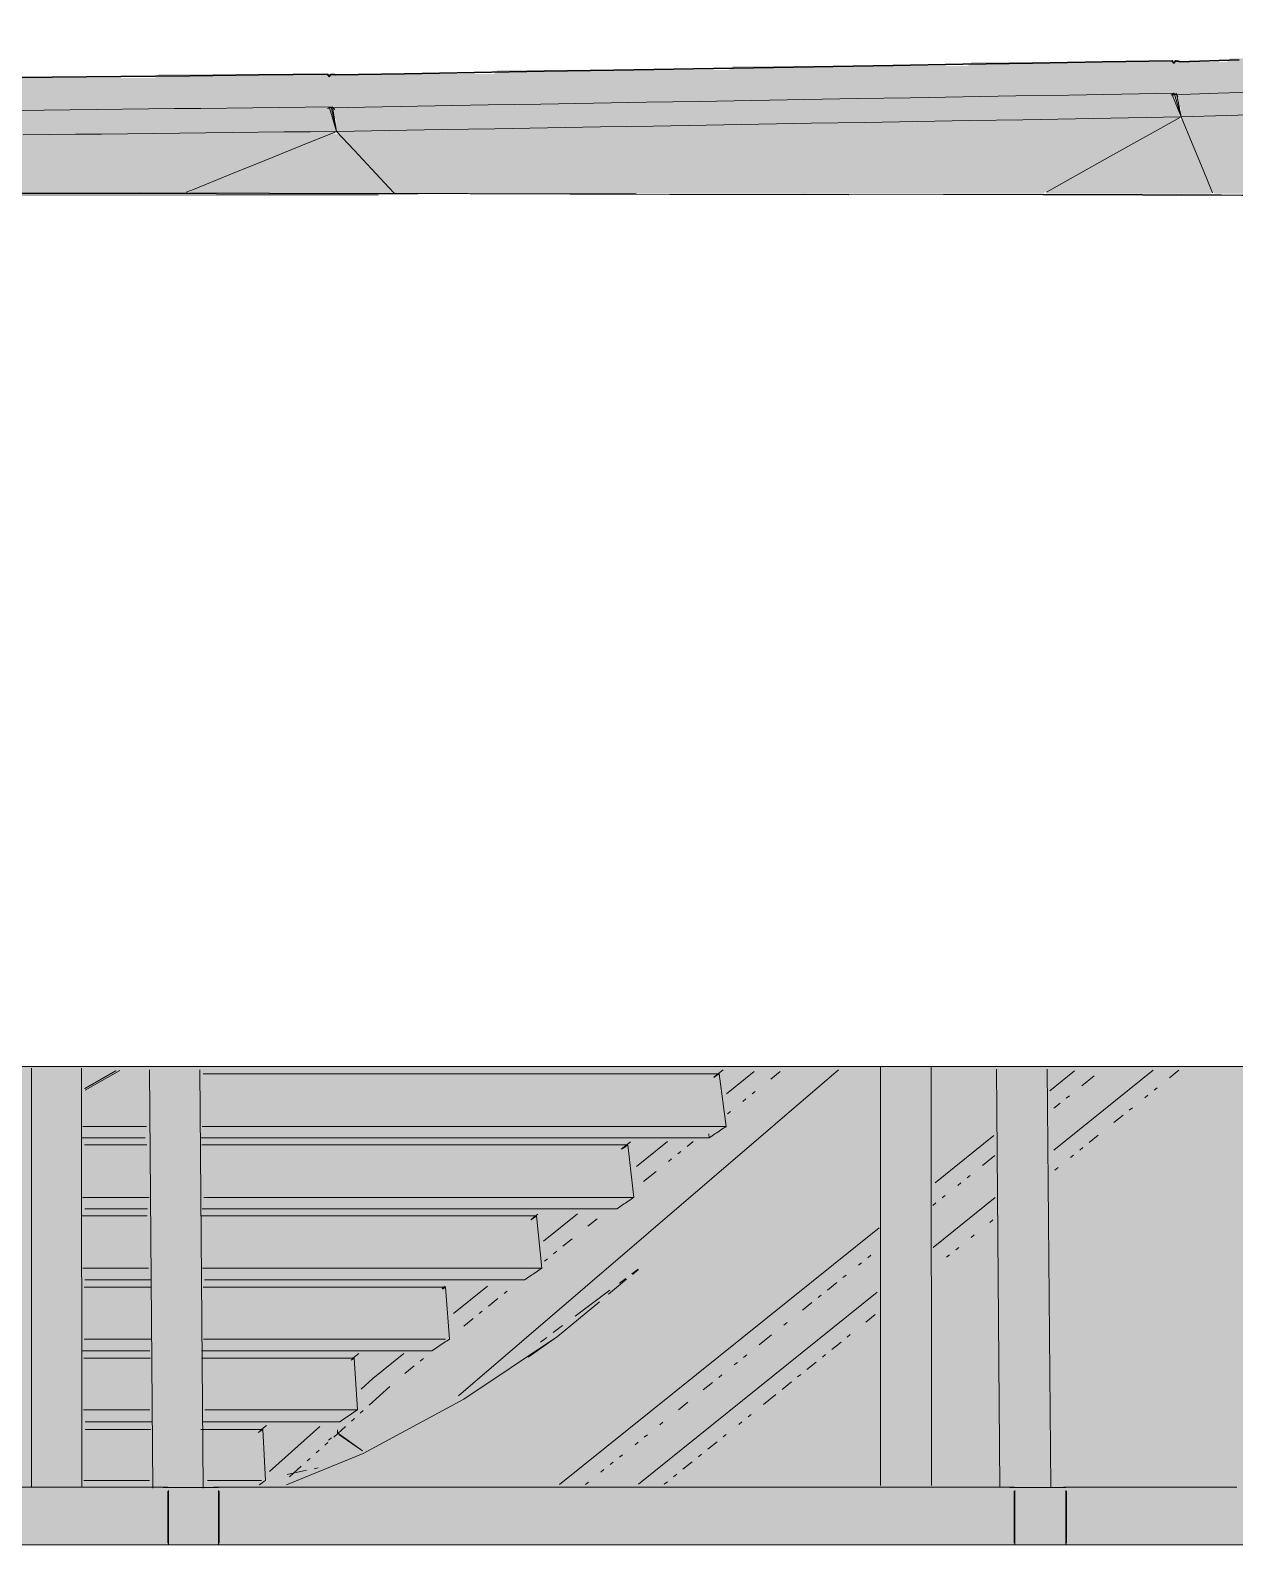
# Model space of a CAD drawing. Header units: millimetres. Extents: x 0 to 84100, y 0 to 59400.
# Drawn here: x 44477 to 47500, y 51697 to 55497 of the extents above; entities that cross this region are included whole.
import ezdxf

# ---------------------------------------------------------------- set-up
doc = ezdxf.new("R2010")
doc.units = ezdxf.units.MM
for name, color, linetype, lineweight in [('09_立面の外形', 7, 'Continuous', 30), ('10_見えがかり', 7, 'Continuous', 13), ('12_見えがかり（ガラス）', 5, 'Continuous', 9)]:
    doc.layers.add(name, color=color, linetype=linetype, lineweight=lineweight)

msp = doc.modelspace()

# ---------------------------------------------------------------- hatches: boundary and pattern name
at = {"layer": '10_見えがかり', "true_color": 0xe9dcc4}
msp.add_hatch(color=8, dxfattribs=at).paths.add_polyline_path([(49714.9, 55481.6), (49704.9, 55471.6), (49704.9, 55461.6), (49694.9, 55451.6), (49694.9, 55441.6), (49684.9, 55431.6), (49684.9, 55421.6), (49679.9, 55416.6), (49599.9, 55416.6), (49589.9, 55406.6), (49419.9, 55406.6), (49409.9, 55396.6), (49239.9, 55396.6), (49229.9, 55386.6), (48889.9, 55386.6), (48879.9, 55376.6), (48559.9, 55376.6), (48549.9, 55366.6), (48229.9, 55366.6), (48219.9, 55356.6), (47899.9, 55356.6), (47889.9, 55346.6), (47569.9, 55346.6), (47559.9, 55336.6), (46939.9, 55336.6), (46929.9, 55326.6), (46359.9, 55326.6), (46349.9, 55316.6), (45769.9, 55316.6), (45759.9, 55306.6), (44989.9, 55306.6), (44979.9, 55296.6), (44189.9, 55296.6), (44179.9, 55286.6), (41089.9, 55286.6), (41079.9, 55296.6), (33189.9, 55296.6), (33179.9, 55306.6), (29249.9, 55306.6), (29239.9, 55296.6), (29219.9, 55296.6), (29209.9, 55286.6), (29189.9, 55286.6), (29179.9, 55276.6), (29159.9, 55276.6), (29149.9, 55266.6), (29139.9, 55266.6), (29129.9, 55256.6), (29109.9, 55256.6), (29099.9, 55246.6), (29079.9, 55246.6), (29069.9, 55236.6), (29059.9, 55236.6), (29049.9, 55226.6), (29029.9, 55226.6), (29019.9, 55216.6), (28999.9, 55216.6), (28989.9, 55206.6), (28979.9, 55206.6), (28969.9, 55196.6), (28949.9, 55196.6), (28939.9, 55186.6), (28919.9, 55186.6), (28909.9, 55176.6), (28899.9, 55176.6), (28889.9, 55166.6), (28869.9, 55166.6), (28859.9, 55156.6), (28839.9, 55156.6), (28829.9, 55146.6), (28819.9, 55146.6), (28809.9, 55136.6), (28789.9, 55136.6), (28779.9, 55126.6), (28759.9, 55126.6), (28749.9, 55116.6), (28739.9, 55116.6), (28729.9, 55106.6), (28709.9, 55106.6), (28699.9, 55096.6), (28679.9, 55096.6), (28669.9, 55086.6), (28659.9, 55086.6), (28649.9, 55076.6), (28629.9, 55076.6), (28619.9, 55066.6), (28599.9, 55066.6), (28589.9, 55056.6), (28579.9, 55056.6), (28569.9, 55046.6), (28549.9, 55046.6), (28539.9, 55036.6), (28519.9, 55036.6), (28509.9, 55026.6), (28499.9, 55026.6), (28489.9, 55016.6), (28469.9, 55016.6), (28459.9, 55006.6), (28439.9, 55006.6), (28429.9, 54996.6), (28409.9, 54996.6), (28399.9, 54986.6), (28389.9, 54986.6), (28379.9, 54976.6), (28359.9, 54976.6), (28349.9, 54966.6), (28329.9, 54966.6), (28319.9, 54956.6), (28309.9, 54956.6), (28299.9, 54946.6), (28279.9, 54946.6), (28269.9, 54936.6), (28249.9, 54936.6), (28239.9, 54926.6), (28229.9, 54926.6), (28219.9, 54916.6), (28199.9, 54916.6), (28189.9, 54906.6), (28169.9, 54906.6), (28159.9, 54896.6), (28149.9, 54896.6), (28139.9, 54886.6), (28119.9, 54886.6), (28109.9, 54876.6), (28089.9, 54876.6), (28079.9, 54866.6), (28069.9, 54866.6), (28059.9, 54856.6), (28039.9, 54856.6), (28029.9, 54846.6), (28009.9, 54846.6), (27999.9, 54836.6), (27989.9, 54836.6), (27979.9, 54826.6), (27959.9, 54826.6), (27949.9, 54816.6), (27929.9, 54816.6), (27919.9, 54806.6), (27909.9, 54806.6), (27899.9, 54796.6), (27879.9, 54796.6), (27869.9, 54786.6), (27849.9, 54786.6), (27839.9, 54776.6), (27829.9, 54776.6), (27819.9, 54766.6), (27799.9, 54766.6), (27789.9, 54756.6), (27769.9, 54756.6), (27759.9, 54746.6), (27749.9, 54746.6), (27739.9, 54736.6), (27719.9, 54736.6), (27709.9, 54726.6), (27694.9, 54726.6), (27694.9, 54731.6), (27684.9, 54741.6), (27724.9, 54781.6), (27724.9, 54791.6), (27769.9, 54836.6), (27819.9, 54836.6), (27849.9, 54866.6), (27909.9, 54866.6), (27914.9, 54871.6), (27914.9, 54881.6), (27929.9, 54896.6), (27989.9, 54896.6), (28019.9, 54926.6), (28069.9, 54926.6), (28099.9, 54956.6), (28149.9, 54956.6), (28179.9, 54986.6), (28229.9, 54986.6), (28259.9, 55016.6), (28309.9, 55016.6), (28339.9, 55046.6), (28399.9, 55046.6), (28404.9, 55051.6), (28404.9, 55061.6), (28429.9, 55086.6), (28439.9, 55076.6), (28479.9, 55076.6), (28504.9, 55101.6), (28504.9, 55111.6), (28509.9, 55116.6), (28569.9, 55116.6), (28599.9, 55146.6), (28649.9, 55146.6), (28679.9, 55176.6), (28729.9, 55176.6), (28759.9, 55206.6), (28809.9, 55206.6), (28839.9, 55236.6), (28899.9, 55236.6), (28904.9, 55241.6), (28904.9, 55251.6), (28919.9, 55266.6), (28979.9, 55266.6), (28994.9, 55281.6), (28994.9, 55291.6), (28999.9, 55296.6), (29059.9, 55296.6), (29089.9, 55326.6), (29139.9, 55326.6), (29169.9, 55356.6), (29219.9, 55356.6), (29249.9, 55386.6), (35099.9, 55386.6), (35109.9, 55376.6), (44789.9, 55376.6), (44799.9, 55386.6), (45639.9, 55386.6), (45649.9, 55396.6), (46229.9, 55396.6), (46239.9, 55406.6), (46829.9, 55406.6), (46839.9, 55416.6), (47479.9, 55416.6), (47489.9, 55426.6), (47819.9, 55426.6), (47829.9, 55436.6), (48149.9, 55436.6), (48159.9, 55446.6), (48479.9, 55446.6), (48489.9, 55456.6), (48819.9, 55456.6), (48829.9, 55466.6), (49149.9, 55466.6), (49159.9, 55476.6), (49369.9, 55476.6), (49379.9, 55486.6), (49549.9, 55486.6), (49559.9, 55496.6), (49709.9, 55496.6), (49714.9, 55491.6)])
at = {"layer": '12_見えがかり（ガラス）', "true_color": 0xdce9f2}
for points in [[(49179.9, 55386.6), (49184.9, 55381.6), (49184.9, 55371.6), (49194.9, 55361.6), (49194.9, 55351.6), (49204.9, 55341.6), (49159.9, 55296.6), (49149.9, 55296.6), (49109.9, 55256.6), (49099.9, 55256.6), (49059.9, 55216.6), (49049.9, 55216.6), (49009.9, 55176.6), (48999.9, 55176.6), (48959.9, 55136.6), (48949.9, 55136.6), (48909.9, 55096.6), (48899.9, 55096.6), (48879.9, 55076.6), (47999.9, 55076.6), (47989.9, 55086.6), (47449.9, 55086.6), (47434.9, 55101.6), (47434.9, 55121.6), (47424.9, 55131.6), (47424.9, 55141.6), (47414.9, 55151.6), (47414.9, 55171.6), (47404.9, 55181.6), (47404.9, 55191.6), (47394.9, 55201.6), (47394.9, 55211.6), (47384.9, 55221.6), (47384.9, 55241.6), (47374.9, 55251.6), (47374.9, 55261.6), (47364.9, 55271.6), (47364.9, 55301.6), (47354.9, 55311.6), (47354.9, 55331.6), (47359.9, 55336.6), (47559.9, 55336.6), (47569.9, 55346.6), (47889.9, 55346.6), (47899.9, 55356.6), (48219.9, 55356.6), (48229.9, 55366.6), (48549.9, 55366.6), (48559.9, 55376.6), (48879.9, 55376.6), (48889.9, 55386.6)], [(47349.9, 55336.6), (47354.9, 55331.6), (47354.9, 55301.6), (47364.9, 55291.6), (47364.9, 55281.6), (47349.9, 55266.6), (47339.9, 55266.6), (47329.9, 55256.6), (47319.9, 55256.6), (47309.9, 55246.6), (47299.9, 55246.6), (47279.9, 55226.6), (47269.9, 55226.6), (47259.9, 55216.6), (47249.9, 55216.6), (47239.9, 55206.6), (47229.9, 55206.6), (47219.9, 55196.6), (47209.9, 55196.6), (47189.9, 55176.6), (47179.9, 55176.6), (47169.9, 55166.6), (47159.9, 55166.6), (47149.9, 55156.6), (47139.9, 55156.6), (47129.9, 55146.6), (47119.9, 55146.6), (47099.9, 55126.6), (47089.9, 55126.6), (47079.9, 55116.6), (47069.9, 55116.6), (47059.9, 55106.6), (47049.9, 55106.6), (47039.9, 55096.6), (47029.9, 55096.6), (47019.9, 55086.6), (45389.9, 55086.6), (45344.9, 55131.6), (45344.9, 55141.6), (45244.9, 55241.6), (45244.9, 55271.6), (45234.9, 55281.6), (45234.9, 55301.6), (45239.9, 55306.6), (45759.9, 55306.6), (45769.9, 55316.6), (46349.9, 55316.6), (46359.9, 55326.6), (46929.9, 55326.6), (46939.9, 55336.6)], [(45229.9, 55306.6), (45234.9, 55301.6), (45234.9, 55271.6), (45244.9, 55261.6), (45244.9, 55241.6), (45239.9, 55236.6), (45219.9, 55236.6), (45209.9, 55226.6), (45199.9, 55226.6), (45189.9, 55216.6), (45169.9, 55216.6), (45159.9, 55206.6), (45149.9, 55206.6), (45139.9, 55196.6), (45119.9, 55196.6), (45109.9, 55186.6), (45099.9, 55186.6), (45089.9, 55176.6), (45069.9, 55176.6), (45059.9, 55166.6), (45049.9, 55166.6), (45039.9, 55156.6), (45019.9, 55156.6), (45009.9, 55146.6), (44999.9, 55146.6), (44989.9, 55136.6), (44979.9, 55136.6), (44969.9, 55126.6), (44949.9, 55126.6), (44939.9, 55116.6), (44929.9, 55116.6), (44919.9, 55106.6), (44899.9, 55106.6), (44889.9, 55096.6), (44879.9, 55096.6), (44869.9, 55086.6), (44109.9, 55086.6), (44104.9, 55091.6), (44104.9, 55101.6), (44124.9, 55121.6), (44124.9, 55131.6), (44144.9, 55151.6), (44144.9, 55161.6), (44164.9, 55181.6), (44164.9, 55191.6), (44194.9, 55221.6), (44194.9, 55271.6), (44184.9, 55281.6), (44184.9, 55291.6), (44189.9, 55296.6), (44979.9, 55296.6), (44989.9, 55306.6)], [(47359.9, 55276.6), (47374.9, 55261.6), (47374.9, 55251.6), (47384.9, 55241.6), (47384.9, 55221.6), (47394.9, 55211.6), (47394.9, 55201.6), (47404.9, 55191.6), (47404.9, 55181.6), (47414.9, 55171.6), (47414.9, 55151.6), (47424.9, 55141.6), (47424.9, 55131.6), (47434.9, 55121.6), (47434.9, 55101.6), (47444.9, 55091.6), (47439.9, 55086.6), (47029.9, 55086.6), (47024.9, 55091.6), (47029.9, 55096.6), (47039.9, 55096.6), (47049.9, 55106.6), (47059.9, 55106.6), (47069.9, 55116.6), (47079.9, 55116.6), (47089.9, 55126.6), (47099.9, 55126.6), (47119.9, 55146.6), (47129.9, 55146.6), (47139.9, 55156.6), (47149.9, 55156.6), (47159.9, 55166.6), (47169.9, 55166.6), (47179.9, 55176.6), (47189.9, 55176.6), (47209.9, 55196.6), (47219.9, 55196.6), (47229.9, 55206.6), (47239.9, 55206.6), (47249.9, 55216.6), (47259.9, 55216.6), (47269.9, 55226.6), (47279.9, 55226.6), (47299.9, 55246.6), (47309.9, 55246.6), (47319.9, 55256.6), (47329.9, 55256.6), (47339.9, 55266.6), (47349.9, 55266.6)], [(45249.9, 55236.6), (45344.9, 55141.6), (45344.9, 55131.6), (45384.9, 55091.6), (45379.9, 55086.6), (44879.9, 55086.6), (44874.9, 55091.6), (44879.9, 55096.6), (44889.9, 55096.6), (44899.9, 55106.6), (44919.9, 55106.6), (44929.9, 55116.6), (44939.9, 55116.6), (44949.9, 55126.6), (44969.9, 55126.6), (44979.9, 55136.6), (44989.9, 55136.6), (44999.9, 55146.6), (45009.9, 55146.6), (45019.9, 55156.6), (45039.9, 55156.6), (45049.9, 55166.6), (45059.9, 55166.6), (45069.9, 55176.6), (45089.9, 55176.6), (45099.9, 55186.6), (45109.9, 55186.6), (45119.9, 55196.6), (45139.9, 55196.6), (45149.9, 55206.6), (45159.9, 55206.6), (45169.9, 55216.6), (45189.9, 55216.6), (45199.9, 55226.6), (45209.9, 55226.6), (45219.9, 55236.6)], [(49049.9, 52896.6), (49054.9, 52891.6), (49054.9, 51701.6), (49049.9, 51696.6), (29329.9, 51696.6), (29324.9, 51701.6), (29324.9, 52891.6), (29329.9, 52896.6)]]:
    msp.add_hatch(color=8, dxfattribs=at).paths.add_polyline_path(points)

# ---------------------------------------------------------------- linework, layer by layer
at = {"layer": '09_立面の外形'}
msp.add_lwpolyline([(44445, 55377.7), (44531.5, 55378.7), (44617.9, 55379.6), (44704.4, 55380.6), (44790.8, 55381.5), (44877.3, 55382.5), (45050.2, 55384.4), (45136.7, 55385.3), (45223.1, 55386.3), (45226.5, 55380.9), (45230.8, 55386.1), (45231.8, 55386), (45232.7, 55385.9), (45234.6, 55385.8), (45235.6, 55385.7), (45236.6, 55385.6), (45237.5, 55385.6), (45238.5, 55385.5), (45239.4, 55385.4), (45240.4, 55385.3), (45241.3, 55385.3), (45242.3, 55385.2), (45242.6, 55384.7), (45416.3, 55387.7), (45591.5, 55390.6), (45766.6, 55393.6), (45941.8, 55396.5), (46292.1, 55402.5), (46642.4, 55408.4), (46817.5, 55411.4), (46992.7, 55414.3), (47167.8, 55417.3), (47343, 55420.2), (47347.2, 55414.2), (47351.3, 55419.9), (47352.1, 55419.8), (47352.8, 55419.7), (47353.6, 55419.5), (47354.4, 55419.4), (47357.6, 55419), (47358.4, 55418.9), (47359.1, 55418.8), (47359.9, 55418.6), (47360.7, 55418.5), (47361.2, 55417.8), (47510.7, 55422.2)], dxfattribs=at)
at = {"layer": '10_見えがかり'}
for points in [[(44445, 55377.7), (44531.5, 55378.7), (44617.9, 55379.6), (44704.4, 55380.6), (44790.8, 55381.5), (44877.3, 55382.5), (45050.2, 55384.4), (45136.7, 55385.3), (45223.1, 55386.3), (45226.5, 55380.9), (45230.8, 55386.1), (45231.8, 55386), (45232.7, 55385.9), (45234.6, 55385.8), (45235.6, 55385.7), (45236.6, 55385.6), (45237.5, 55385.6), (45238.5, 55385.5), (45239.4, 55385.4), (45240.4, 55385.3), (45241.3, 55385.3), (45242.3, 55385.2), (45242.6, 55384.7), (45416.3, 55387.7), (45591.5, 55390.6), (45766.6, 55393.6), (45941.8, 55396.5), (46292.1, 55402.5), (46642.4, 55408.4), (46817.5, 55411.4), (46992.7, 55414.3), (47167.8, 55417.3), (47343, 55420.2), (47347.2, 55414.2), (47351.3, 55419.9), (47352.1, 55419.8), (47352.8, 55419.7), (47353.6, 55419.5), (47354.4, 55419.4), (47357.6, 55419), (47358.4, 55418.9), (47359.1, 55418.8), (47359.9, 55418.6), (47360.7, 55418.5), (47361.2, 55417.8), (47510.7, 55422.2)], [(41733.1, 55085.5), (45350.1, 55082.8)], [(43429.2, 55088.8), (45448.5, 55085.6)], [(44398, 55088.2), (44752, 55088.6)], [(44752, 55088.6), (45077.2, 55087.7)], [(45997.2, 55085.9), (45077.2, 55087.7)], [(45077.2, 55087.7), (45575.8, 55086.8)], [(45077.2, 55087.7), (46082, 55084.8)], [(45575.8, 55086.8), (46082, 55084.8)], [(46082, 55084.8), (46420.7, 55085.2)], [(46531.2, 55084.1), (46082, 55084.8)], [(46420.7, 55085.2), (46769.3, 55084.5)], [(46769.3, 55084.5), (47266.4, 55085.2)], [(47089, 55083.8), (46769.3, 55084.5)], [(46769.3, 55084.5), (47767.3, 55081.5)], [(47266.4, 55085.2), (47767.3, 55081.5)], [(44752, 52896.6), (44398, 52896.6)], [(44752, 52896.6), (45077.2, 52896.6)], [(45575.8, 52896.6), (45077.2, 52896.6)], [(45575.8, 52896.6), (46082, 52896.6)], [(46082, 52896.6), (46420.7, 52896.6)], [(46420.7, 52896.6), (46769.3, 52896.6)], [(46769.3, 52896.6), (47266.4, 52896.6)], [(47266.4, 52896.6), (47767.3, 52896.6)], [(44479.8, 51842.8), (44479.7, 52892.1)], [(44605.8, 51842.8), (44605.6, 52892.1)], [(44690.9, 52885.4), (44612.7, 52841.1)], [(44692.3, 52885.4), (44614.1, 52841.1)], [(44701.2, 52886.5), (44614.3, 52837.2)], [(44776, 52888), (44784.4, 51838.8)], [(44902, 52888), (44910.4, 51838.8)], [(44950.5, 52878.4), (44910.6, 52878.4)], [(45159.8, 52878.4), (44950.5, 52878.4)], [(45369.1, 52878.4), (45159.8, 52878.4)], [(45578.4, 52878.4), (45369.1, 52878.4)], [(45551.3, 52070.5), (46505.4, 52887.9)], [(45787.6, 52878.4), (45578.4, 52878.4)], [(45996.9, 52878.4), (45787.6, 52878.4)], [(46206.2, 52878.4), (45996.9, 52878.4)], [(46192.1, 52869), (46195.6, 52871.3)], [(46192.2, 52869.9), (46215.5, 52888)], [(46195.6, 52871.3), (46199.2, 52873.7)], [(46199.2, 52873.7), (46202.7, 52876)], [(46202.7, 52876), (46206.2, 52878.4)], [(46206.2, 52878.4), (46223.4, 52746.1)], [(46294, 52883.8), (46224, 52827.5)], [(46358.7, 52883.8), (46335.4, 52865.1)], [(46610.7, 51845.2), (46610.5, 52894.6)], [(46738.5, 51845.2), (46738.3, 52894.6)], [(46910.2, 51841.1), (46901.7, 52889.6)], [(47038, 51841.1), (47029.5, 52889.6)], [(47098.1, 52885.9), (47035.8, 52835.8)], [(47295.1, 52887), (47046.1, 52686.7)], [(47147.2, 52873.4), (47116.1, 52848.3)], [(47359.8, 52887), (47336.5, 52868.2)], [(46296.4, 52833.7), (46288.7, 52827.5)], [(47084.9, 52823.3), (47077.1, 52817.1)], [(47282, 52824.4), (47274.2, 52818.1)], [(47305.4, 52843.2), (47297.6, 52836.9)], [(46234.2, 52783.7), (46226.4, 52777.4)], [(46273.1, 52815), (46265.3, 52808.7)], [(47061.6, 52804.5), (47046, 52792)], [(47243.1, 52793.1), (47235.3, 52786.9)], [(44758.4, 52746.1), (44608.9, 52746.1)], [(44768.4, 52746.1), (44758.4, 52746.1)], [(44967.7, 52746.1), (44907.9, 52746.1)], [(45177, 52746.1), (44967.7, 52746.1)], [(45386.3, 52746.1), (45177, 52746.1)], [(45595.6, 52746.1), (45386.3, 52746.1)], [(45804.8, 52746.1), (45595.6, 52746.1)], [(46014.1, 52746.1), (45804.8, 52746.1)], [(46223.4, 52746.1), (46014.1, 52746.1)], [(46219.9, 52743.7), (46223.4, 52746.1)], [(47219.8, 52774.3), (47196.4, 52755.6)], [(44605.8, 52717.8), (44715.5, 52717.8)], [(44715.5, 52717.8), (44765.3, 52717.8)], [(44904.9, 52717.8), (44924.9, 52717.8)], [(44924.9, 52717.8), (45134.2, 52717.8)], [(45134.2, 52717.8), (45343.6, 52717.8)], [(45343.6, 52717.8), (45553, 52717.8)], [(45553, 52717.8), (45762.3, 52717.8)], [(45762.3, 52717.8), (45971.7, 52717.8)], [(45959.8, 52689), (45983.1, 52707.1)], [(45971.7, 52717.8), (46181.1, 52717.8)], [(46076, 52708.5), (45998.2, 52645.9)], [(46140.7, 52708.5), (46125.2, 52696)], [(46179.9, 52727.3), (46181.1, 52717.8)], [(46181.1, 52717.8), (46184.6, 52720.2)], [(46184.6, 52720.2), (46188.1, 52722.5)], [(46188.1, 52722.5), (46191.7, 52724.9)], [(46191.7, 52724.9), (46195.2, 52727.2)], [(46195.2, 52727.2), (46198.7, 52729.6)], [(46198.7, 52729.6), (46202.3, 52731.9)], [(46202.3, 52731.9), (46205.8, 52734.3)], [(46205.8, 52734.3), (46209.3, 52736.7)], [(46209.3, 52736.7), (46212.8, 52739)], [(46212.8, 52739), (46216.4, 52741.4)], [(46216.4, 52741.4), (46219.9, 52743.7)], [(46895.6, 52723.2), (46747.6, 52604.4)], [(47157.5, 52724.3), (47134.2, 52705.5)], [(44681.3, 52699.9), (44612.6, 52699.9)], [(44769.6, 52699.9), (44681.3, 52699.9)], [(45113.2, 52699.9), (44907.1, 52699.9)], [(45329.1, 52699.9), (45113.2, 52699.9)], [(45545.1, 52699.9), (45329.1, 52699.9)], [(45761, 52699.9), (45545.1, 52699.9)], [(45976.9, 52699.9), (45761, 52699.9)], [(45962.7, 52690.3), (45966.3, 52692.7)], [(45966.3, 52692.7), (45969.8, 52695.1)], [(45969.8, 52695.1), (45973.4, 52697.5)], [(45973.4, 52697.5), (45976.9, 52699.9)], [(45976.9, 52699.9), (45991.9, 52568.2)], [(46109.6, 52683.5), (46101.8, 52677.2)], [(46898, 52673.2), (46866.9, 52648.2)], [(47095.3, 52674.2), (47087.5, 52668)], [(47118.6, 52693), (47110.8, 52686.7)], [(46047.3, 52633.4), (46016.2, 52608.3)], [(46086.2, 52664.7), (46078.5, 52658.4)], [(47056.4, 52642.9), (47048.6, 52636.7)], [(46812.3, 52604.4), (46804.5, 52598.1)], [(46835.7, 52623.1), (46827.9, 52616.9)], [(44696.3, 52568.2), (44607.9, 52568.2)], [(44774.8, 52568.2), (44696.3, 52568.2)], [(45128.1, 52568.2), (44912.2, 52568.2)], [(45344.1, 52568.2), (45128.1, 52568.2)], [(45560, 52568.2), (45344.1, 52568.2)], [(45776, 52568.2), (45560, 52568.2)], [(45991.9, 52568.2), (45776, 52568.2)], [(45970.6, 52553.9), (45974.2, 52556.3)], [(45974.2, 52556.3), (45977.7, 52558.7)], [(45977.7, 52558.7), (45981.3, 52561)], [(45981.3, 52561), (45984.8, 52563.4)], [(45984.8, 52563.4), (45988.4, 52565.8)], [(45988.4, 52565.8), (45991.9, 52568.2)], [(46750, 52554.3), (46742.2, 52548.1)], [(46898.3, 52567.9), (46742.7, 52442.7)], [(46773.4, 52573.1), (46765.6, 52566.8)], [(44634.8, 52521.4), (44605.7, 52521.4)], [(44613.6, 52539.5), (44652.9, 52539.5)], [(44770.3, 52521.4), (44634.8, 52521.4)], [(44652.9, 52539.5), (44770.8, 52539.5)], [(45080, 52521.4), (44905.8, 52521.4)], [(44908.3, 52539.5), (45085.1, 52539.5)], [(45302.5, 52521.4), (45080, 52521.4)], [(45085.1, 52539.5), (45301.1, 52539.5)], [(45301.1, 52539.5), (45517.2, 52539.5)], [(45525.1, 52521.4), (45302.5, 52521.4)], [(45517.2, 52539.5), (45733.3, 52539.5)], [(45747.7, 52521.4), (45525.1, 52521.4)], [(45733.3, 52539.5), (45949.3, 52539.5)], [(45735.2, 52514.1), (45750.7, 52526.2)], [(45737, 52514.1), (45740.6, 52516.5)], [(45740.6, 52516.5), (45744.1, 52519)], [(45744.1, 52519), (45747.7, 52521.4)], [(45747.7, 52521.4), (45760.5, 52390.4)], [(45850.3, 52526.9), (45764.6, 52458)], [(45949.3, 52539.5), (45952.9, 52541.9)], [(45952.9, 52541.9), (45956.4, 52544.3)], [(45956.4, 52544.3), (45960, 52546.7)], [(45960, 52546.7), (45963.5, 52549.1)], [(45963.5, 52549.1), (45967.1, 52551.5)], [(45967.1, 52551.5), (45970.6, 52553.9)], [(45733.4, 52511.7), (45737, 52514.1)], [(46607.5, 52491.8), (45805.3, 51847.5)], [(45899.4, 52514.4), (45876, 52495.6)], [(46893, 52511.6), (46885.2, 52505.3)], [(45837.1, 52464.3), (45813.8, 52445.5)], [(46807.4, 52442.7), (46799.6, 52436.5)], [(46846.3, 52474), (46838.5, 52467.8)], [(45774.8, 52414.2), (45767, 52408)], [(45798.2, 52433), (45790.4, 52426.7)], [(46563.1, 52404.2), (46555.3, 52397.9)], [(46586.5, 52423), (46578.7, 52416.7)], [(46784, 52424), (46776.2, 52417.7)], [(44647.5, 52390.4), (44608.8, 52390.4)], [(44773.4, 52390.4), (44647.5, 52390.4)], [(45092.7, 52390.4), (44908.8, 52390.4)], [(45315.3, 52390.4), (45092.7, 52390.4)], [(45537.9, 52390.4), (45315.3, 52390.4)], [(45760.5, 52390.4), (45537.9, 52390.4)], [(45721.2, 52363.6), (45724.8, 52366.1)], [(45724.8, 52366.1), (45728.3, 52368.5)], [(45728.3, 52368.5), (45731.9, 52371)], [(45731.9, 52371), (45735.5, 52373.4)], [(45735.5, 52373.4), (45739, 52375.8)], [(45739, 52375.8), (45742.6, 52378.3)], [(45742.6, 52378.3), (45746.2, 52380.7)], [(45746.2, 52380.7), (45749.8, 52383.1)], [(45749.8, 52383.1), (45753.3, 52385.6)], [(45753.3, 52385.6), (45756.9, 52388)], [(45756.9, 52388), (45760.5, 52390.4)], [(45955.3, 52352.7), (45971.2, 52364.5)], [(45987, 52376.3), (46002.9, 52388.1)], [(45988.5, 52374.9), (46003.6, 52387.4)], [(46524.2, 52372.9), (46516.4, 52366.7)], [(44781, 52342.9), (44611.6, 52342.9)], [(44613.5, 52361.2), (44778.2, 52361.2)], [(45060.1, 52342.9), (44910.6, 52342.9)], [(44913.8, 52361.2), (45049.3, 52361.2)], [(45049.3, 52361.2), (45272.1, 52361.2)], [(45289.3, 52342.9), (45060.1, 52342.9)], [(45272.1, 52361.2), (45494.9, 52361.2)], [(45518.6, 52342.9), (45289.3, 52342.9)], [(45494.9, 52361.2), (45717.6, 52361.2)], [(45510.7, 52339.3), (45518.4, 52345.3)], [(45511.2, 52338), (45514.9, 52340.5)], [(45514.9, 52340.5), (45518.6, 52342.9)], [(45518.6, 52342.9), (45529.1, 52212.7)], [(45624.5, 52345.3), (45538.9, 52276.5)], [(45673.6, 52332.8), (45665.8, 52326.6)], [(45717.6, 52361.2), (45721.2, 52363.6)], [(45844.4, 52270.1), (45931.5, 52335)], [(45928.2, 52325), (45973.4, 52362.5)], [(46602.6, 52330.1), (46003.4, 51848.4)], [(46500.8, 52354.1), (46477.4, 52335.4)], [(45650.3, 52314), (45626.9, 52295.2)], [(45799.9, 52218.8), (45905.5, 52306.2)], [(46438.5, 52304.1), (46415.1, 52285.3)], [(46461.9, 52322.9), (46454.1, 52316.6)], [(45588, 52263.9), (45564.6, 52245.2)], [(45611.3, 52282.7), (45603.6, 52276.5)], [(46376.2, 52254.1), (46368.4, 52247.8)], [(46597.3, 52273.8), (46573.9, 52255)], [(44781.6, 52212.7), (44612.2, 52212.7)], [(45070.7, 52212.7), (44911.2, 52212.7)], [(45299.9, 52212.7), (45070.7, 52212.7)], [(45519.2, 52212.7), (45299.9, 52212.7)], [(45525.4, 52210.2), (45529.1, 52212.7)], [(45564.6, 52061.4), (45799.9, 52218.8)], [(45799.9, 52218.8), (45726.6, 52167.4)], [(45757.2, 52205.1), (45773, 52216.9)], [(45788.9, 52228.8), (45812.7, 52246.5)], [(46337.3, 52222.8), (46306.1, 52197.8)], [(46535, 52223.8), (46527.2, 52217.5)], [(44607.4, 52182.9), (44776.9, 52182.9)], [(44906.6, 52182.9), (45026.2, 52182.9)], [(45026.2, 52182.9), (45255.6, 52182.9)], [(45255.6, 52182.9), (45484.9, 52182.9)], [(45286.1, 52164.4), (45301.6, 52176.5)], [(45414.3, 52176.3), (45336.5, 52113.7)], [(45484.9, 52182.9), (45488.6, 52185.4)], [(45488.6, 52185.4), (45492.3, 52187.9)], [(45492.3, 52187.9), (45496, 52190.4)], [(45496, 52190.4), (45499.7, 52192.9)], [(45499.7, 52192.9), (45503.4, 52195.3)], [(45503.4, 52195.3), (45507, 52197.8)], [(45507, 52197.8), (45510.7, 52200.3)], [(45510.7, 52200.3), (45514.4, 52202.8)], [(45514.4, 52202.8), (45518.1, 52205.3)], [(45518.1, 52205.3), (45521.8, 52207.7)], [(45521.8, 52207.7), (45525.4, 52210.2)], [(46511.7, 52205), (46488.3, 52186.2)], [(44778.4, 52164.5), (44611.3, 52164.5)], [(45053.6, 52164.5), (44906.1, 52164.5)], [(45289.4, 52164.5), (45053.6, 52164.5)], [(45282, 52159.4), (45285.7, 52161.9)], [(45285.7, 52161.9), (45289.4, 52164.5)], [(45289.4, 52164.5), (45297.9, 52035)], [(45440.1, 52145), (45416.7, 52126.2)], [(45463.4, 52163.7), (45455.6, 52157.5)], [(46251.6, 52154), (46243.8, 52147.7)], [(46274.9, 52172.7), (46267.2, 52166.5)], [(46449.4, 52154.9), (46426.1, 52136.2)], [(46472.8, 52173.7), (46465, 52167.4)], [(45306.9, 52086.9), (45336.5, 52113.7)], [(46189.3, 52103.9), (46165.9, 52085.2)], [(46212.6, 52122.7), (46204.9, 52116.4)], [(46387.2, 52104.9), (46363.8, 52086.1)], [(46410.5, 52123.6), (46402.7, 52117.4)], [(45312.4, 51925.5), (45564.6, 52061.4)], [(45327.2, 52046.9), (45379, 52093.6)], [(46348.3, 52073.6), (46317.1, 52048.6)], [(44777, 52035), (44609.9, 52035)], [(45062, 52035), (44914.6, 52035)], [(45297.9, 52035), (45062, 52035)], [(45275.6, 52019.9), (45279.3, 52022.4)], [(45279.3, 52022.4), (45283, 52024.9)], [(45283, 52024.9), (45286.7, 52027.4)], [(45286.7, 52027.4), (45290.4, 52030)], [(45290.4, 52030), (45294.2, 52032.5)], [(45294.2, 52032.5), (45297.9, 52035)], [(45305, 52026.9), (45312.4, 52033.5)], [(46127, 52053.9), (46103.6, 52035.1)], [(46286, 52023.5), (46278.2, 52017.3)], [(44614.1, 52004.7), (44781.2, 52004.7)], [(44779.1, 51986), (44614.2, 51986)], [(45060.4, 51986), (44905.2, 51986)], [(44909.1, 52004.7), (45017.3, 52004.7)], [(45017.3, 52004.7), (45253.3, 52004.7)], [(45053.9, 51983.5), (45069.4, 51995.6)], [(45056.5, 51983.4), (45060.4, 51986)], [(45060.4, 51986), (45066.7, 51857.3)], [(45077.5, 51879.9), (45203.3, 51993.5)], [(45238.4, 51966.8), (45268, 51993.5)], [(45247.6, 51977.2), (45247.6, 51985.2)], [(45247.6, 51985.2), (45247.6, 51977.2)], [(45253.3, 52004.7), (45257, 52007.2)], [(45257, 52007.2), (45260.7, 52009.8)], [(45260.7, 52009.8), (45264.5, 52012.3)], [(45264.5, 52012.3), (45268.2, 52014.8)], [(45268.2, 52014.8), (45271.9, 52017.3)], [(45271.9, 52017.3), (45275.6, 52019.9)], [(45282.8, 52006.8), (45290.2, 52013.5)], [(46064.7, 52003.8), (46056.9, 51997.6)], [(46262.7, 52004.8), (46254.9, 51998.5)], [(45048.9, 51978.3), (45052.7, 51980.9)], [(45052.7, 51980.9), (45056.5, 51983.4)], [(45216.2, 51946.7), (45223.6, 51953.4)], [(45224.9, 51958.5), (45232.5, 51964.7)], [(45247.6, 51977.2), (45310.3, 51932.1)], [(45251.4, 51973.1), (45308, 51934.1)], [(46002.4, 51953.8), (45994.6, 51947.5)], [(46025.7, 51972.6), (46017.9, 51966.3)], [(46200.4, 51954.7), (46177.1, 51935.9)], [(46223.8, 51973.5), (46216, 51967.2)], [(45119.4, 51847.2), (45312.4, 51925.5)], [(45171.8, 51906.7), (45179.2, 51913.3)], [(45194, 51926.7), (45201.4, 51933.4)], [(45963.4, 51922.5), (45955.6, 51916.3)], [(46161.5, 51923.4), (46153.7, 51917.2)], [(45121.2, 51873.1), (45170, 51883.2)], [(45127.4, 51866.6), (45157, 51893.3)], [(45189.5, 51887.3), (45199.3, 51889.3)], [(45916.7, 51885), (45908.9, 51878.7)], [(45940.1, 51903.8), (45932.3, 51897.5)], [(46099.3, 51873.4), (46091.5, 51867.1)], [(46138.2, 51904.7), (46114.8, 51885.9)], [(44330.7, 51840.6), (44494.5, 51840.6)], [(44494.5, 51840.6), (44658.4, 51840.6)], [(44775.7, 51857.3), (44610.8, 51857.3)], [(44658.4, 51840.6), (44822.2, 51840.6)], [(44815.1, 51840.6), (44807.9, 51840.6)], [(44810.4, 51840.5), (44813.7, 51840.5)], [(44813.7, 51840.5), (44817, 51840.5)], [(44822.2, 51840.6), (44815.1, 51840.6)], [(44817, 51840.5), (44820.3, 51840.5)], [(44820.3, 51840.5), (44823.6, 51840.5)], [(44823.6, 51840.5), (44949.5, 51840.5)], [(44823.6, 51833), (44823.6, 51825.5)], [(45057, 51857.3), (44921.2, 51857.3)], [(44936.3, 51840.5), (44939.6, 51840.5)], [(44936.7, 51840.6), (44943.8, 51840.6)], [(44939.6, 51840.5), (44942.9, 51840.5)], [(44942.9, 51840.5), (44946.2, 51840.5)], [(44951, 51840.6), (44943.8, 51840.6)], [(44946.2, 51840.5), (44949.5, 51840.5)], [(44949.5, 51833), (44949.5, 51825.5)], [(45117.3, 51840.6), (44951, 51840.6)], [(45051.4, 51847.1), (45055.2, 51849.6)], [(45055.2, 51849.6), (45059, 51852.2)], [(45059, 51852.2), (45062.8, 51854.8)], [(45062.8, 51854.8), (45066.7, 51857.3)], [(45117.3, 51840.6), (45283.6, 51840.6)], [(45283.6, 51840.6), (45449.9, 51840.6)], [(45449.9, 51840.6), (45616.2, 51840.6)], [(45616.2, 51840.6), (45782.5, 51840.6)], [(45782.5, 51840.6), (45948.8, 51840.6)], [(45877.7, 51853.7), (45870, 51847.5)], [(45948.8, 51840.6), (46115.1, 51840.6)], [(46075.9, 51854.6), (46068.1, 51848.4)], [(46115.1, 51840.6), (46281.5, 51840.6)], [(46281.5, 51840.6), (46447.8, 51840.6)], [(46447.8, 51840.6), (46614.1, 51840.6)], [(46614.1, 51840.6), (46780.4, 51840.6)], [(46780.4, 51840.6), (46946.7, 51840.6)], [(46935.3, 51840.5), (46938.5, 51840.5)], [(46938.5, 51840.5), (46941.7, 51840.5)], [(46946.7, 51840.6), (46939.6, 51840.6)], [(46941.7, 51840.5), (46944.9, 51840.5)], [(46944.9, 51840.5), (46948.1, 51840.5)], [(46948.1, 51840.5), (47075.9, 51840.5)], [(46948.1, 51833), (46948.1, 51825.5)], [(47063.2, 51840.5), (47066.3, 51840.5)], [(47066.3, 51840.5), (47069.5, 51840.5)], [(47069.5, 51840.5), (47072.7, 51840.5)], [(47077.4, 51840.6), (47070.3, 51840.6)], [(47072.7, 51840.5), (47075.9, 51840.5)], [(47075.9, 51833), (47075.9, 51825.5)], [(47219.9, 51840.6), (47077.4, 51840.6)], [(47219.9, 51840.6), (47362.4, 51840.6)], [(47362.4, 51840.6), (47505, 51840.6)], [(44822.2, 51700.6), (44822.2, 51830.6)], [(44823.6, 51825.5), (44823.6, 51810.5)], [(44823.6, 51810.5), (44823.6, 51795.5)], [(44823.6, 51795.5), (44823.6, 51780.6)], [(44949.5, 51825.5), (44949.5, 51810.5)], [(44949.5, 51810.5), (44949.5, 51795.5)], [(44949.5, 51795.5), (44949.5, 51780.6)], [(44951, 51700.6), (44951, 51830.6)], [(46946.7, 51700.6), (46946.7, 51830.6)], [(46948.1, 51825.5), (46948.1, 51810.5)], [(46948.1, 51810.5), (46948.1, 51795.5)], [(46948.1, 51795.5), (46948.1, 51780.6)], [(47075.9, 51825.5), (47075.9, 51810.5)], [(47075.9, 51810.5), (47075.9, 51795.5)], [(47075.9, 51795.5), (47075.9, 51780.6)], [(47077.4, 51700.6), (47077.4, 51830.6)], [(44823.6, 51780.6), (44823.6, 51765.6)], [(44823.6, 51765.6), (44823.6, 51750.6)], [(44949.5, 51780.6), (44949.5, 51765.6)], [(44949.5, 51765.6), (44949.5, 51750.6)], [(46948.1, 51780.6), (46948.1, 51765.6)], [(46948.1, 51765.6), (46948.1, 51750.6)], [(47075.9, 51780.6), (47075.9, 51765.6)], [(47075.9, 51765.6), (47075.9, 51750.6)], [(44823.6, 51750.6), (44823.6, 51735.6)], [(44823.6, 51735.6), (44823.6, 51720.6)], [(44823.6, 51720.6), (44823.6, 51705.6)], [(44949.5, 51750.6), (44949.5, 51735.6)], [(44949.5, 51735.6), (44949.5, 51720.6)], [(44949.5, 51720.6), (44949.5, 51705.6)], [(46948.1, 51750.6), (46948.1, 51735.6)], [(46948.1, 51735.6), (46948.1, 51720.6)], [(46948.1, 51720.6), (46948.1, 51705.6)], [(47075.9, 51750.6), (47075.9, 51735.6)], [(47075.9, 51735.6), (47075.9, 51720.6)], [(47075.9, 51720.6), (47075.9, 51705.6)], [(44398, 51696.6), (44752, 51696.6)], [(45077.2, 51696.6), (44752, 51696.6)], [(44823.6, 51705.6), (44823.6, 51698.1)], [(44949.5, 51705.6), (44949.5, 51698.1)], [(45077.2, 51696.6), (45575.8, 51696.6)], [(45575.8, 51696.6), (46082, 51696.6)], [(46082, 51696.6), (46420.7, 51696.6)], [(46420.7, 51696.6), (46769.3, 51696.6)], [(46769.3, 51696.6), (47266.4, 51696.6)], [(46948.1, 51705.6), (46948.1, 51698.1)], [(47075.9, 51705.6), (47075.9, 51698.1)], [(47266.4, 51696.6), (47767.3, 51696.6)]]:
    msp.add_lwpolyline(points, dxfattribs=at)
at = {"layer": '12_見えがかり（ガラス）'}
for points in [[(46818.3, 55329.6), (46685.8, 55327.3)], [(46950.8, 55331.8), (46818.3, 55329.6)], [(47083.3, 55334.1), (46950.8, 55331.8)], [(47215.8, 55336.4), (47083.3, 55334.1)], [(47348.3, 55338.6), (47215.8, 55336.4)], [(47340.3, 55334.1), (47348.3, 55338.6)], [(47457.7, 55338.5), (47342.8, 55335)], [(47342.8, 55335), (47365.4, 55279.1)], [(47353.6, 55338.3), (47345.5, 55333.8)], [(47348.3, 55338.6), (47365.4, 55279.1)], [(47357, 55330), (47353.6, 55338.3)], [(47353.6, 55338.3), (47365.4, 55279.1)], [(47572.5, 55341.9), (47457.7, 55338.5)], [(44511.4, 55296.3), (44445.9, 55295.6)], [(44576.9, 55297), (44511.4, 55296.3)], [(44642.4, 55297.8), (44576.9, 55297)], [(44707.9, 55298.5), (44642.4, 55297.8)], [(44773.5, 55299.2), (44707.9, 55298.5)], [(44839, 55300), (44773.5, 55299.2)], [(44904.5, 55300.7), (44839, 55300)], [(44970, 55301.4), (44904.5, 55300.7)], [(45035.6, 55302.1), (44970, 55301.4)], [(45101.1, 55302.9), (45035.6, 55302.1)], [(45166.6, 55303.6), (45101.1, 55302.9)], [(45232.1, 55304.3), (45166.6, 55303.6)], [(45223.1, 55300.7), (45232.1, 55304.3)], [(45235, 55304.2), (45226.1, 55300.6)], [(45360.6, 55304.7), (45228.1, 55302.4)], [(45228.1, 55302.4), (45245.2, 55242.8)], [(45232.1, 55304.3), (45245.2, 55242.8)], [(45241.3, 55297.5), (45235, 55304.2)], [(45235, 55304.2), (45245.2, 55242.8)], [(45493.1, 55306.9), (45360.6, 55304.7)], [(45625.6, 55309.2), (45493.1, 55306.9)], [(45758.2, 55311.5), (45625.6, 55309.2)], [(45890.7, 55313.7), (45758.2, 55311.5)], [(46023.2, 55316), (45890.7, 55313.7)], [(46155.7, 55318.2), (46023.2, 55316)], [(46288.2, 55320.5), (46155.7, 55318.2)], [(46420.7, 55322.8), (46288.2, 55320.5)], [(46553.2, 55325), (46420.7, 55322.8)], [(46685.8, 55327.3), (46553.2, 55325)], [(45907.8, 55254.2), (45775.3, 55251.9)], [(46040.3, 55256.4), (45907.8, 55254.2)], [(46172.8, 55258.7), (46040.3, 55256.4)], [(46305.3, 55260.9), (46172.8, 55258.7)], [(46437.8, 55263.2), (46305.3, 55260.9)], [(46570.4, 55265.5), (46437.8, 55263.2)], [(46702.9, 55267.7), (46570.4, 55265.5)], [(46835.4, 55270), (46702.9, 55267.7)], [(46967.9, 55272.3), (46835.4, 55270)], [(47100.4, 55274.5), (46967.9, 55272.3)], [(47232.9, 55276.8), (47100.4, 55274.5)], [(47365.4, 55279.1), (47232.9, 55276.8)], [(47277, 55229.7), (47365.4, 55279.1)], [(47365.4, 55279.1), (47277, 55229.7)], [(47480.3, 55282.5), (47365.4, 55279.1)], [(47392.9, 55212.7), (47365.4, 55279.1)], [(47365.4, 55279.1), (47392.9, 55212.7)], [(47595.1, 55286), (47480.3, 55282.5)], [(44524.5, 55234.8), (44458.9, 55234.1)], [(44590, 55235.6), (44524.5, 55234.8)], [(44655.5, 55236.3), (44590, 55235.6)], [(44721, 55237), (44655.5, 55236.3)], [(44786.6, 55237.7), (44721, 55237)], [(44852.1, 55238.5), (44786.6, 55237.7)], [(44917.6, 55239.2), (44852.1, 55238.5)], [(44983.1, 55239.9), (44917.6, 55239.2)], [(45048.6, 55240.7), (44983.1, 55239.9)], [(45114.2, 55241.4), (45048.6, 55240.7)], [(45179.7, 55242.1), (45114.2, 55241.4)], [(45155.5, 55206.5), (45245.2, 55242.8)], [(45245.2, 55242.8), (45155.5, 55206.5)], [(45245.2, 55242.8), (45179.7, 55242.1)], [(45377.7, 55245.1), (45245.2, 55242.8)], [(45289.3, 55195.7), (45245.2, 55242.8)], [(45245.2, 55242.8), (45289.3, 55195.7)], [(45510.2, 55247.4), (45377.7, 55245.1)], [(45642.8, 55249.6), (45510.2, 55247.4)], [(45775.3, 55251.9), (45642.8, 55249.6)], [(47188.5, 55180.4), (47277, 55229.7)], [(47277, 55229.7), (47188.5, 55180.4)], [(45065.7, 55170.1), (45155.5, 55206.5)], [(45155.5, 55206.5), (45065.7, 55170.1)], [(45333.3, 55148.7), (45289.3, 55195.7)], [(45289.3, 55195.7), (45333.3, 55148.7)], [(47100.1, 55131), (47188.5, 55180.4)], [(47188.5, 55180.4), (47100.1, 55131)], [(47420.4, 55146.4), (47392.9, 55212.7)], [(47392.9, 55212.7), (47420.4, 55146.4)], [(44975.9, 55133.8), (45065.7, 55170.1)], [(45065.7, 55170.1), (44975.9, 55133.8)], [(45377.4, 55101.6), (45333.3, 55148.7)], [(45333.3, 55148.7), (45377.4, 55101.6)], [(47444.5, 55088.4), (47420.4, 55146.4)], [(47420.4, 55146.4), (47444.5, 55088.4)], [(44886.2, 55097.4), (44975.9, 55133.8)], [(44975.9, 55133.8), (44886.2, 55097.4)], [(45390, 55088.1), (45377.4, 55101.6)], [(45377.4, 55101.6), (45390, 55088.1)], [(47027.7, 55090.6), (47100.1, 55131)], [(47100.1, 55131), (47027.7, 55090.6)], [(44868.2, 55090.2), (44886.2, 55097.4)], [(44886.2, 55097.4), (44868.2, 55090.2)], [(44354.9, 51696.6), (44709, 51696.6)], [(45034.3, 51696.6), (44709, 51696.6)], [(45034.3, 51696.6), (45533.1, 51696.6)], [(46039.5, 51696.6), (45533.1, 51696.6)], [(46039.5, 51696.6), (46378.2, 51696.6)], [(46727, 51696.6), (46378.2, 51696.6)], [(46727, 51696.6), (47224.2, 51696.6)], [(47725.2, 51696.6), (47224.2, 51696.6)]]:
    msp.add_lwpolyline(points, dxfattribs=at)

doc.saveas('drawing.dxf')
